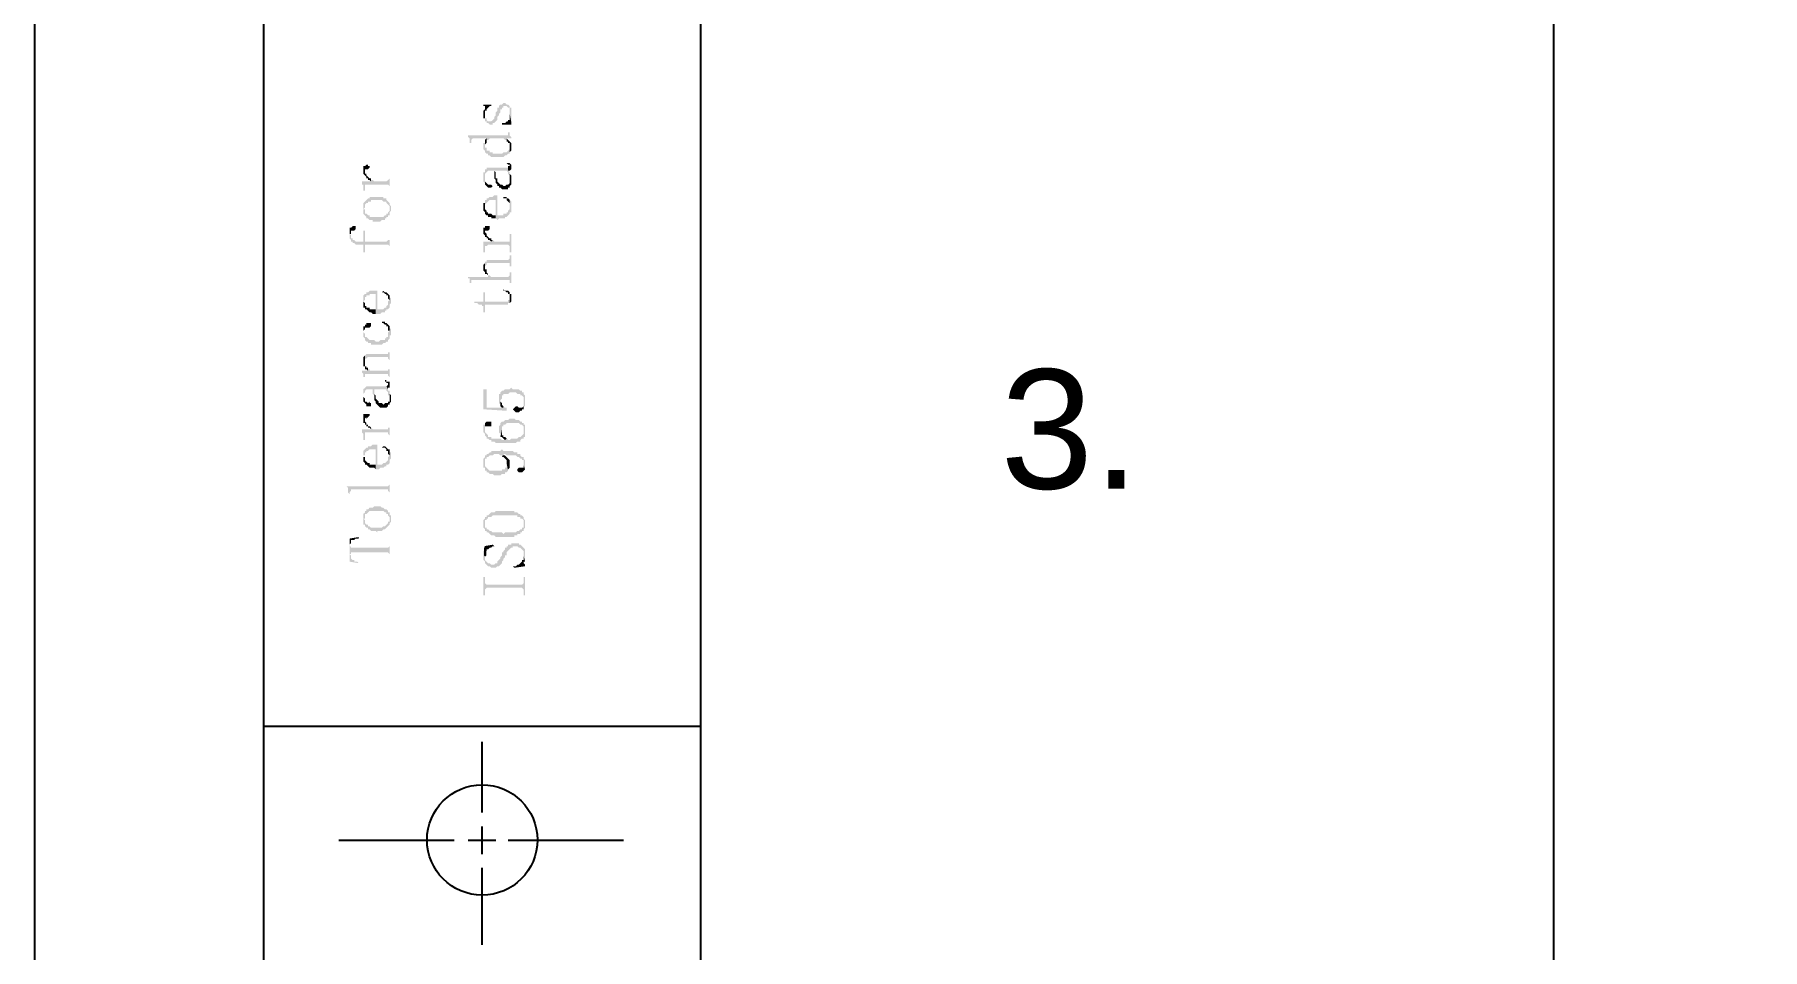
# Model space of a CAD drawing. Header units: inches. Extents: x 3613 to 8393, y -2205 to -794.
# Drawn here: x 7005.6 to 7056.3, y -1432.1 to -1405.3 of the extents above; entities that cross this region are included whole.
import ezdxf

# ---------------------------------------------------------------- set-up
doc = ezdxf.new("R2010")
doc.units = ezdxf.units.IN
doc.header["$MEASUREMENT"] = 0
doc.styles.get("Standard").update_dxf_attribs({"font": 'arial.ttf'})

msp = doc.modelspace()

# ---------------------------------------------------------------- hatches: boundary and pattern name
at = {"transparency": 33554559}
for points in [[(7018.784, -1407.307), (7018.784, -1407.352), (7018.829, -1407.352), (7018.829, -1407.758), (7018.829, -1407.578), (7018.829, -1407.487), (7018.874, -1407.487), (7018.874, -1407.442), (7018.919, -1407.397), (7018.919, -1407.397), (7018.964, -1407.352), (7019.009, -1407.352), (7019.009, -1407.307)], [(7018.784, -1407.578), (7018.784, -1407.713), (7018.829, -1407.713), (7018.829, -1407.758), (7018.829, -1407.397), (7018.829, -1407.442), (7018.784, -1407.487)], [(7018.829, -1407.758), (7018.829, -1407.803), (7018.874, -1407.803), (7018.874, -1407.848), (7018.919, -1407.848), (7018.964, -1407.894), (7019.055, -1407.894), (7019.055, -1407.848), (7019.1, -1407.848), (7019.145, -1407.803), (7019.145, -1407.803), (7019.19, -1407.758), (7019.19, -1407.668), (7019.235, -1407.623), (7019.235, -1407.578), (7019.28, -1407.533), (7019.28, -1407.442), (7019.325, -1407.442), (7019.325, -1407.397), (7019.37, -1407.397), (7019.37, -1407.352), (7019.461, -1407.352), (7019.506, -1407.397), (7019.551, -1407.397), (7019.551, -1407.442), (7019.551, -1407.578), (7019.596, -1407.803), (7019.596, -1407.758), (7019.596, -1407.668), (7019.596, -1407.487), (7019.596, -1407.397), (7019.551, -1407.397), (7019.551, -1407.352), (7019.551, -1407.352), (7019.506, -1407.307), (7019.461, -1407.307), (7019.416, -1407.262), (7019.37, -1407.262), (7019.325, -1407.307), (7019.28, -1407.307), (7019.235, -1407.352), (7019.235, -1407.397), (7019.19, -1407.397), (7019.19, -1407.487), (7019.145, -1407.533), (7019.145, -1407.623), (7019.1, -1407.668), (7019.1, -1407.713), (7019.055, -1407.758), (7019.055, -1407.758), (7019.009, -1407.803), (7018.919, -1407.803), (7018.874, -1407.758), (7018.874, -1407.713), (7018.829, -1407.713), (7018.829, -1407.578)], [(7019.325, -1407.848), (7019.325, -1407.894), (7019.596, -1407.894), (7019.596, -1407.848), (7019.596, -1407.803), (7019.596, -1407.803), (7019.551, -1407.578), (7019.551, -1407.668), (7019.551, -1407.758), (7019.506, -1407.758), (7019.506, -1407.803), (7019.461, -1407.803), (7019.416, -1407.848), (7019.37, -1407.848)], [(7018.332, -1408.209), (7018.332, -1408.255), (7018.378, -1408.3), (7018.378, -1408.435), (7018.423, -1408.435), (7018.423, -1408.345), (7018.423, -1408.345), (7018.468, -1408.3), (7018.874, -1408.3), (7018.874, -1408.345), (7018.919, -1408.345), (7018.964, -1408.3), (7019.37, -1408.3), (7019.416, -1408.345), (7019.461, -1408.345), (7019.461, -1408.3), (7019.596, -1408.3), (7019.596, -1408.255), (7019.551, -1408.209), (7019.551, -1408.119), (7019.506, -1408.119), (7019.506, -1408.164), (7019.506, -1408.209), (7019.461, -1408.209)], [(7018.784, -1408.525), (7018.784, -1408.616), (7018.829, -1408.661), (7018.829, -1408.706), (7018.874, -1408.751), (7018.919, -1408.751), (7018.919, -1408.796), (7018.964, -1408.796), (7019.009, -1408.841), (7019.37, -1408.841), (7019.416, -1408.796), (7019.461, -1408.796), (7019.506, -1408.751), (7019.551, -1408.751), (7019.551, -1408.525), (7019.551, -1408.616), (7019.506, -1408.661), (7019.506, -1408.661), (7019.461, -1408.706), (7019.37, -1408.706), (7019.325, -1408.751), (7019.055, -1408.751), (7019.055, -1408.706), (7018.964, -1408.706), (7018.964, -1408.661), (7018.874, -1408.661), (7018.874, -1408.571), (7018.829, -1408.571), (7018.829, -1408.39), (7018.829, -1408.435), (7018.784, -1408.435), (7018.784, -1408.48)], [(7018.829, -1408.39), (7018.829, -1408.525), (7018.829, -1408.48), (7018.874, -1408.435), (7018.874, -1408.39), (7018.874, -1408.3), (7018.874, -1408.3), (7018.829, -1408.345)], [(7019.461, -1408.345), (7019.461, -1408.39), (7019.506, -1408.39), (7019.506, -1408.435), (7019.551, -1408.435), (7019.551, -1408.706), (7019.596, -1408.661), (7019.596, -1408.525), (7019.596, -1408.48), (7019.596, -1408.435), (7019.551, -1408.39), (7019.551, -1408.39), (7019.506, -1408.345), (7019.506, -1408.345), (7019.461, -1408.3)], [(7015.263, -1409.248), (7015.263, -1409.338), (7015.263, -1409.338), (7015.309, -1409.383), (7015.309, -1409.248), (7015.309, -1409.202), (7015.399, -1409.202), (7015.444, -1409.157), (7015.444, -1409.112), (7015.399, -1409.112), (7015.399, -1409.067), (7015.354, -1409.067), (7015.309, -1409.112), (7015.263, -1409.112), (7015.263, -1409.202)], [(7018.784, -1409.428), (7018.784, -1409.473), (7018.784, -1409.563), (7018.829, -1409.609), (7018.829, -1409.654), (7018.829, -1409.428), (7018.829, -1409.338), (7018.874, -1409.293), (7018.874, -1409.293), (7018.919, -1409.248), (7019.1, -1409.248), (7019.1, -1409.473), (7019.1, -1409.248), (7019.461, -1409.248), (7019.506, -1409.293), (7019.506, -1409.338), (7019.506, -1409.338), (7019.551, -1409.383), (7019.551, -1409.428), (7019.551, -1409.518), (7019.551, -1409.338), (7019.551, -1409.293), (7019.506, -1409.248), (7019.506, -1409.157), (7018.874, -1409.157), (7018.874, -1409.202), (7018.829, -1409.202), (7018.829, -1409.293), (7018.784, -1409.293), (7018.784, -1409.383)], [(7019.416, -1409.022), (7019.461, -1409.022), (7019.506, -1409.067), (7019.551, -1409.067), (7019.551, -1409.248), (7019.596, -1409.202), (7019.596, -1409.112), (7019.596, -1409.067), (7019.551, -1409.022), (7019.461, -1409.022)], [(7019.506, -1409.157), (7019.506, -1409.248), (7019.551, -1409.248), (7019.551, -1409.112), (7019.506, -1409.112)], [(7015.218, -1409.563), (7015.218, -1409.654), (7015.263, -1409.654), (7015.263, -1409.744), (7015.263, -1409.834), (7015.309, -1409.834), (7015.309, -1409.699), (7015.309, -1409.654), (7015.986, -1409.654), (7016.031, -1409.699), (7016.031, -1409.834), (7016.031, -1409.338), (7016.031, -1409.473), (7016.031, -1409.473), (7015.986, -1409.518), (7015.986, -1409.518), (7015.94, -1409.563), (7015.579, -1409.563), (7015.534, -1409.518), (7015.489, -1409.518), (7015.489, -1409.563)], [(7015.309, -1409.383), (7015.309, -1409.383), (7015.354, -1409.428), (7015.354, -1409.473), (7015.399, -1409.473), (7015.399, -1409.518), (7015.444, -1409.518), (7015.489, -1409.563), (7015.489, -1409.473), (7015.444, -1409.473), (7015.399, -1409.428), (7015.399, -1409.428), (7015.354, -1409.383), (7015.354, -1409.338), (7015.309, -1409.338), (7015.309, -1409.248)], [(7018.829, -1409.654), (7018.829, -1409.654), (7018.874, -1409.699), (7018.874, -1409.699), (7018.919, -1409.744), (7019.009, -1409.744), (7019.055, -1409.699), (7019.009, -1409.654), (7018.919, -1409.654), (7018.874, -1409.609), (7018.874, -1409.609), (7018.829, -1409.563), (7018.829, -1409.428)], [(7019.1, -1409.473), (7019.145, -1409.518), (7019.145, -1409.609), (7019.145, -1409.609), (7019.19, -1409.654), (7019.19, -1409.699), (7019.235, -1409.699), (7019.235, -1409.744), (7019.28, -1409.744), (7019.325, -1409.789), (7019.506, -1409.789), (7019.506, -1409.744), (7019.551, -1409.744), (7019.551, -1409.699), (7019.596, -1409.654), (7019.596, -1409.518), (7019.596, -1409.428), (7019.596, -1409.383), (7019.596, -1409.383), (7019.551, -1409.338), (7019.551, -1409.609), (7019.551, -1409.609), (7019.506, -1409.654), (7019.461, -1409.654), (7019.416, -1409.699), (7019.37, -1409.699), (7019.325, -1409.654), (7019.28, -1409.654), (7019.235, -1409.609), (7019.235, -1409.609), (7019.19, -1409.563), (7019.19, -1409.473), (7019.145, -1409.473), (7019.145, -1409.293), (7019.1, -1409.248)], [(7015.263, -1410.195), (7015.263, -1410.376), (7015.263, -1410.376), (7015.309, -1410.331), (7015.309, -1410.286), (7015.309, -1410.24), (7015.354, -1410.195), (7015.399, -1410.195), (7015.399, -1410.15), (7015.489, -1410.15), (7015.489, -1410.105), (7015.805, -1410.105), (7015.85, -1410.15), (7015.94, -1410.15), (7015.94, -1410.195), (7015.94, -1410.195), (7015.986, -1410.24), (7015.986, -1410.24), (7016.031, -1410.286), (7016.031, -1410.556), (7016.031, -1410.466), (7016.076, -1410.421), (7016.076, -1410.331), (7016.076, -1410.286), (7016.031, -1410.24), (7016.031, -1410.195), (7016.031, -1410.195), (7015.986, -1410.15), (7015.986, -1410.15), (7015.94, -1410.105), (7015.94, -1410.06), (7015.85, -1410.06), (7015.85, -1410.015), (7015.444, -1410.015), (7015.444, -1410.06), (7015.399, -1410.06), (7015.354, -1410.105), (7015.354, -1410.105), (7015.309, -1410.15), (7015.309, -1410.15)], [(7018.829, -1410.195), (7018.829, -1410.286), (7018.829, -1410.24), (7018.829, -1410.24), (7018.874, -1410.195), (7018.874, -1410.195), (7018.919, -1410.15), (7018.919, -1410.15), (7018.964, -1410.105), (7019.145, -1410.105), (7019.145, -1410.647), (7019.19, -1410.692), (7019.19, -1410.692), (7019.235, -1410.647), (7019.416, -1410.647), (7019.416, -1410.602), (7019.461, -1410.602), (7019.506, -1410.556), (7019.506, -1410.556), (7019.551, -1410.511), (7019.551, -1410.466), (7019.596, -1410.466), (7019.596, -1410.286), (7019.596, -1410.195), (7019.596, -1410.15), (7019.551, -1410.105), (7019.551, -1410.286), (7019.551, -1410.376), (7019.551, -1410.376), (7019.506, -1410.421), (7019.506, -1410.466), (7019.461, -1410.466), (7019.461, -1410.511), (7019.37, -1410.511), (7019.37, -1410.556), (7019.19, -1410.556), (7019.19, -1409.97), (7019.1, -1409.97), (7019.055, -1410.015), (7018.964, -1410.015), (7018.919, -1410.06), (7018.874, -1410.06), (7018.874, -1410.105), (7018.829, -1410.105), (7018.829, -1410.15)], [(7019.37, -1410.015), (7019.37, -1410.06), (7019.461, -1410.06), (7019.461, -1410.105), (7019.506, -1410.15), (7019.506, -1410.15), (7019.551, -1410.195), (7019.551, -1410.286), (7019.551, -1410.105), (7019.551, -1410.105), (7019.506, -1410.06), (7019.461, -1410.06), (7019.461, -1410.015)], [(7015.263, -1410.376), (7015.263, -1410.511), (7015.263, -1410.511), (7015.309, -1410.556), (7015.309, -1410.556), (7015.354, -1410.602), (7015.354, -1410.647), (7015.399, -1410.647), (7015.444, -1410.692), (7015.534, -1410.692), (7015.534, -1410.737), (7015.76, -1410.737), (7015.805, -1410.692), (7015.895, -1410.692), (7015.895, -1410.647), (7015.94, -1410.647), (7015.94, -1410.602), (7015.986, -1410.602), (7015.986, -1410.556), (7016.031, -1410.556), (7016.031, -1410.376), (7016.031, -1410.421), (7015.986, -1410.466), (7015.986, -1410.511), (7015.94, -1410.511), (7015.94, -1410.556), (7015.895, -1410.556), (7015.85, -1410.602), (7015.444, -1410.602), (7015.444, -1410.556), (7015.399, -1410.556), (7015.354, -1410.511), (7015.309, -1410.511), (7015.309, -1410.376), (7015.263, -1410.376), (7015.263, -1410.195), (7015.263, -1410.24), (7015.263, -1410.331)], [(7018.784, -1410.331), (7018.784, -1410.421), (7018.829, -1410.466), (7018.829, -1410.511), (7018.874, -1410.556), (7018.919, -1410.556), (7018.919, -1410.602), (7019.009, -1410.602), (7019.009, -1410.647), (7019.145, -1410.647), (7019.145, -1410.556), (7019.055, -1410.556), (7019.009, -1410.511), (7018.919, -1410.511), (7018.919, -1410.466), (7018.874, -1410.466), (7018.874, -1410.421), (7018.874, -1410.421), (7018.829, -1410.376), (7018.829, -1410.195), (7018.784, -1410.195), (7018.784, -1410.286)], [(7014.857, -1410.917), (7014.857, -1411.098), (7014.902, -1411.098), (7014.902, -1411.008), (7014.993, -1411.008), (7015.038, -1410.963), (7015.038, -1410.872), (7014.948, -1410.872), (7014.902, -1410.917)], [(7014.857, -1411.098), (7014.857, -1411.233), (7014.857, -1411.233), (7014.902, -1411.278), (7014.902, -1411.324), (7014.948, -1411.324), (7014.948, -1411.369), (7014.993, -1411.369), (7015.038, -1411.414), (7015.263, -1411.414), (7015.263, -1411.64), (7015.309, -1411.64), (7015.309, -1411.414), (7015.986, -1411.414), (7016.031, -1411.459), (7016.031, -1411.594), (7016.031, -1411.053), (7016.031, -1411.278), (7015.986, -1411.278), (7015.94, -1411.324), (7015.309, -1411.324), (7015.309, -1411.008), (7015.263, -1411.008), (7015.263, -1411.324), (7015.038, -1411.324), (7014.993, -1411.278), (7014.948, -1411.278), (7014.948, -1411.233), (7014.902, -1411.233), (7014.902, -1411.143), (7014.857, -1411.098), (7014.857, -1410.917), (7014.857, -1411.008), (7014.857, -1411.053)], [(7018.784, -1411.008), (7018.784, -1411.098), (7018.784, -1411.098), (7018.829, -1411.143), (7018.829, -1411.188), (7018.829, -1411.008), (7018.919, -1411.008), (7018.964, -1410.963), (7018.964, -1410.917), (7018.964, -1410.872), (7018.829, -1410.872), (7018.829, -1410.917), (7018.784, -1410.917), (7018.784, -1410.963)], [(7018.784, -1411.324), (7018.784, -1411.369), (7018.784, -1411.459), (7018.784, -1411.64), (7018.829, -1411.64), (7018.829, -1411.459), (7018.874, -1411.459), (7018.919, -1411.414), (7019.506, -1411.414), (7019.551, -1411.459), (7019.551, -1411.64), (7019.596, -1411.64), (7019.596, -1411.098), (7019.551, -1411.098), (7019.551, -1411.278), (7019.551, -1411.324), (7019.1, -1411.324), (7019.055, -1411.278), (7019.009, -1411.324)], [(7018.829, -1411.188), (7018.874, -1411.188), (7018.874, -1411.233), (7018.919, -1411.233), (7018.919, -1411.278), (7018.964, -1411.278), (7019.009, -1411.324), (7019.009, -1411.324), (7019.055, -1411.278), (7019.009, -1411.278), (7019.009, -1411.233), (7018.964, -1411.233), (7018.919, -1411.188), (7018.919, -1411.188), (7018.874, -1411.143), (7018.874, -1411.098), (7018.829, -1411.053), (7018.829, -1411.053)], [(7018.784, -1412.091), (7018.784, -1412.181), (7018.829, -1412.226), (7018.829, -1412.271), (7018.874, -1412.271), (7018.919, -1412.317), (7018.919, -1412.362), (7018.919, -1412.271), (7018.874, -1412.226), (7018.874, -1412.136), (7018.829, -1412.136), (7018.829, -1411.91), (7018.829, -1411.955), (7018.784, -1412.001), (7018.784, -1412.046)], [(7018.829, -1411.91), (7018.829, -1412.091), (7018.829, -1412.046), (7018.874, -1412.001), (7018.874, -1411.955), (7019.551, -1411.955), (7019.551, -1412.046), (7019.596, -1412.046), (7019.596, -1411.73), (7019.551, -1411.73), (7019.551, -1411.82), (7019.551, -1411.82), (7019.506, -1411.865), (7018.874, -1411.865), (7018.874, -1411.91)], [(7018.332, -1412.362), (7018.332, -1412.407), (7018.378, -1412.407), (7018.378, -1412.452), (7018.378, -1412.542), (7018.423, -1412.542), (7018.423, -1412.497), (7018.423, -1412.452), (7019.551, -1412.452), (7019.551, -1412.542), (7019.596, -1412.542), (7019.596, -1412.226), (7019.551, -1412.226), (7019.551, -1412.317), (7019.551, -1412.317), (7019.506, -1412.362), (7019.009, -1412.362), (7018.964, -1412.317), (7018.919, -1412.317), (7018.919, -1412.362)], [(7015.263, -1412.948), (7015.263, -1413.084), (7015.263, -1413.084), (7015.309, -1413.039), (7015.309, -1412.948), (7015.354, -1412.948), (7015.354, -1412.903), (7015.444, -1412.903), (7015.444, -1412.858), (7015.625, -1412.858), (7015.625, -1413.445), (7015.76, -1413.445), (7015.805, -1413.4), (7015.895, -1413.4), (7015.895, -1413.355), (7015.94, -1413.355), (7015.94, -1413.309), (7015.986, -1413.309), (7016.031, -1413.264), (7016.031, -1413.219), (7016.031, -1413.174), (7016.076, -1413.129), (7016.076, -1413.084), (7016.076, -1412.994), (7016.076, -1412.994), (7016.031, -1412.948), (7016.031, -1412.903), (7016.031, -1413.039), (7016.031, -1413.039), (7015.986, -1413.084), (7015.986, -1413.174), (7015.986, -1413.174), (7015.94, -1413.219), (7015.94, -1413.264), (7015.895, -1413.264), (7015.85, -1413.309), (7015.67, -1413.309), (7015.67, -1412.768), (7015.444, -1412.768), (7015.399, -1412.813), (7015.354, -1412.813), (7015.354, -1412.858), (7015.309, -1412.858), (7015.263, -1412.903)], [(7015.263, -1413.084), (7015.263, -1413.129), (7015.263, -1413.264), (7015.309, -1413.264), (7015.309, -1413.309), (7015.354, -1413.309), (7015.399, -1413.355), (7015.399, -1413.355), (7015.444, -1413.4), (7015.489, -1413.4), (7015.534, -1413.445), (7015.625, -1413.445), (7015.625, -1413.309), (7015.444, -1413.309), (7015.444, -1413.264), (7015.354, -1413.264), (7015.354, -1413.219), (7015.309, -1413.219), (7015.309, -1413.129), (7015.309, -1413.129), (7015.263, -1413.084), (7015.263, -1412.948), (7015.263, -1412.994), (7015.263, -1413.039)], [(7015.805, -1412.813), (7015.85, -1412.813), (7015.895, -1412.858), (7015.94, -1412.858), (7015.94, -1412.903), (7015.986, -1412.903), (7015.986, -1412.994), (7015.986, -1412.994), (7016.031, -1413.039), (7016.031, -1412.903), (7015.986, -1412.858), (7015.94, -1412.813), (7015.895, -1412.813), (7015.85, -1412.768), (7015.85, -1412.768)], [(7018.513, -1413.084), (7018.513, -1413.129), (7018.603, -1413.129), (7018.648, -1413.174), (7018.739, -1413.174), (7018.739, -1413.219), (7018.784, -1413.219), (7018.784, -1413.4), (7018.829, -1413.4), (7018.829, -1413.174), (7019.506, -1413.174), (7019.506, -1413.129), (7019.551, -1413.129), (7019.551, -1412.948), (7019.551, -1413.039), (7019.506, -1413.039), (7019.506, -1413.084), (7018.829, -1413.084), (7018.829, -1412.813), (7018.784, -1412.813), (7018.784, -1413.084)], [(7019.37, -1412.768), (7019.416, -1412.768), (7019.461, -1412.813), (7019.506, -1412.813), (7019.506, -1412.858), (7019.551, -1412.858), (7019.551, -1413.129), (7019.596, -1413.084), (7019.596, -1412.994), (7019.596, -1412.948), (7019.596, -1412.858), (7019.551, -1412.858), (7019.551, -1412.813), (7019.551, -1412.813), (7019.506, -1412.768), (7019.416, -1412.768), (7019.37, -1412.723)], [(7015.263, -1413.986), (7015.263, -1414.122), (7015.263, -1413.941), (7015.309, -1413.896), (7015.309, -1413.851), (7015.444, -1413.851), (7015.489, -1413.806), (7015.489, -1413.761), (7015.489, -1413.716), (7015.354, -1413.716), (7015.354, -1413.761), (7015.309, -1413.761), (7015.309, -1413.806), (7015.263, -1413.806), (7015.263, -1413.941)], [(7015.805, -1413.716), (7015.85, -1413.716), (7015.895, -1413.761), (7015.94, -1413.761), (7015.94, -1413.806), (7015.986, -1413.806), (7015.986, -1413.941), (7016.031, -1413.941), (7016.031, -1413.806), (7015.986, -1413.761), (7015.986, -1413.761), (7015.94, -1413.716), (7015.895, -1413.716), (7015.895, -1413.67), (7015.805, -1413.67)], [(7015.263, -1414.122), (7015.309, -1414.167), (7015.309, -1414.212), (7015.309, -1414.212), (7015.354, -1414.257), (7015.399, -1414.257), (7015.399, -1414.302), (7015.489, -1414.302), (7015.489, -1414.347), (7015.805, -1414.347), (7015.85, -1414.302), (7015.895, -1414.302), (7015.94, -1414.257), (7015.986, -1414.257), (7015.986, -1414.212), (7016.031, -1414.167), (7016.031, -1414.077), (7016.076, -1414.077), (7016.076, -1413.941), (7016.076, -1413.896), (7016.031, -1413.851), (7016.031, -1413.806), (7016.031, -1413.941), (7016.031, -1413.941), (7015.986, -1413.986), (7015.986, -1414.122), (7015.94, -1414.122), (7015.94, -1414.167), (7015.895, -1414.167), (7015.895, -1414.212), (7015.76, -1414.212), (7015.715, -1414.257), (7015.625, -1414.257), (7015.579, -1414.212), (7015.444, -1414.212), (7015.399, -1414.167), (7015.399, -1414.167), (7015.354, -1414.122), (7015.309, -1414.122), (7015.309, -1414.032), (7015.309, -1414.032), (7015.263, -1413.986)], [(7015.263, -1414.844), (7015.263, -1414.934), (7015.263, -1414.979), (7015.309, -1414.979), (7015.309, -1415.07), (7015.354, -1415.07), (7015.399, -1415.115), (7015.399, -1415.024), (7015.354, -1415.024), (7015.354, -1414.979), (7015.309, -1414.979), (7015.309, -1414.663), (7015.263, -1414.709), (7015.263, -1414.754), (7015.263, -1414.799)], [(7015.309, -1414.663), (7015.309, -1414.844), (7015.309, -1414.754), (7015.354, -1414.754), (7015.399, -1414.709), (7015.986, -1414.709), (7015.986, -1414.754), (7016.031, -1414.799), (7016.031, -1414.528), (7016.031, -1414.573), (7015.986, -1414.573), (7015.986, -1414.618), (7015.354, -1414.618), (7015.309, -1414.663)], [(7015.218, -1415.115), (7015.218, -1415.16), (7015.263, -1415.205), (7015.263, -1415.295), (7015.309, -1415.295), (7015.309, -1415.205), (7015.986, -1415.205), (7015.986, -1415.25), (7016.031, -1415.295), (7016.031, -1415.024), (7016.031, -1415.07), (7015.986, -1415.07), (7015.986, -1415.115), (7015.444, -1415.115), (7015.444, -1415.07), (7015.399, -1415.07), (7015.399, -1415.115)], [(7015.263, -1415.837), (7015.263, -1415.882), (7015.263, -1416.017), (7015.263, -1415.792), (7015.309, -1415.747), (7015.309, -1415.701), (7015.309, -1415.701), (7015.354, -1415.656), (7015.534, -1415.656), (7015.534, -1415.792), (7015.579, -1415.837), (7015.579, -1415.882), (7015.579, -1415.656), (7015.94, -1415.656), (7015.94, -1415.701), (7015.986, -1415.747), (7015.986, -1415.837), (7016.031, -1415.837), (7016.031, -1415.927), (7016.031, -1415.701), (7015.986, -1415.701), (7015.986, -1415.656), (7015.94, -1415.566), (7015.354, -1415.566), (7015.309, -1415.611), (7015.309, -1415.611), (7015.263, -1415.656), (7015.263, -1415.701), (7015.263, -1415.792)], [(7015.579, -1415.882), (7015.579, -1415.972), (7015.625, -1416.017), (7015.625, -1416.062), (7015.625, -1416.062), (7015.67, -1416.108), (7015.67, -1416.108), (7015.715, -1416.153), (7015.715, -1416.153), (7015.76, -1416.198), (7015.94, -1416.198), (7015.986, -1416.153), (7015.986, -1416.108), (7016.031, -1416.108), (7016.031, -1416.062), (7016.031, -1416.062), (7016.076, -1416.017), (7016.076, -1415.927), (7016.076, -1415.837), (7016.031, -1415.792), (7016.031, -1415.747), (7016.031, -1416.017), (7015.986, -1416.017), (7015.986, -1416.062), (7015.895, -1416.062), (7015.85, -1416.108), (7015.805, -1416.062), (7015.715, -1416.062), (7015.715, -1416.017), (7015.67, -1415.972), (7015.67, -1415.972), (7015.625, -1415.927), (7015.625, -1415.882), (7015.625, -1415.837), (7015.579, -1415.792), (7015.579, -1415.656)], [(7015.895, -1415.386), (7015.895, -1415.431), (7015.94, -1415.431), (7015.94, -1415.476), (7015.986, -1415.476), (7015.986, -1415.611), (7016.031, -1415.611), (7016.031, -1415.476), (7016.031, -1415.431), (7015.94, -1415.431), (7015.94, -1415.386)], [(7015.94, -1415.566), (7015.986, -1415.656), (7015.986, -1415.521), (7015.986, -1415.521)], [(7018.784, -1415.656), (7018.784, -1416.243), (7019.461, -1416.288), (7019.461, -1416.198), (7019.416, -1416.198), (7019.37, -1416.153), (7019.37, -1416.198), (7018.874, -1416.198), (7018.874, -1415.656)], [(7019.235, -1415.927), (7019.235, -1416.062), (7019.235, -1416.062), (7019.28, -1416.108), (7019.28, -1416.153), (7019.28, -1415.972), (7019.28, -1415.972), (7019.325, -1415.927), (7019.325, -1415.837), (7019.37, -1415.837), (7019.37, -1415.792), (7019.506, -1415.792), (7019.551, -1415.747), (7019.732, -1415.747), (7019.777, -1415.792), (7019.867, -1415.792), (7019.867, -1415.837), (7019.912, -1415.837), (7019.957, -1415.882), (7019.957, -1416.153), (7020.002, -1416.153), (7020.002, -1416.017), (7020.002, -1415.837), (7020.002, -1415.837), (7019.957, -1415.792), (7019.957, -1415.747), (7019.912, -1415.747), (7019.912, -1415.701), (7019.867, -1415.701), (7019.822, -1415.656), (7019.641, -1415.656), (7019.596, -1415.611), (7019.596, -1415.611), (7019.551, -1415.656), (7019.416, -1415.656), (7019.37, -1415.701), (7019.325, -1415.701), (7019.28, -1415.747), (7019.28, -1415.792), (7019.235, -1415.792), (7019.235, -1415.882), (7019.235, -1415.882)], [(7015.263, -1416.017), (7015.309, -1416.062), (7015.309, -1416.062), (7015.354, -1416.108), (7015.354, -1416.153), (7015.489, -1416.153), (7015.489, -1416.062), (7015.444, -1416.062), (7015.444, -1416.017), (7015.399, -1416.062), (7015.399, -1416.062), (7015.354, -1416.017), (7015.309, -1416.017), (7015.309, -1415.972), (7015.309, -1415.927), (7015.263, -1415.882), (7015.263, -1415.837)], [(7019.28, -1416.153), (7019.28, -1416.153), (7019.325, -1416.198), (7019.37, -1416.198), (7019.37, -1416.153), (7019.37, -1416.153), (7019.325, -1416.108), (7019.325, -1416.062), (7019.325, -1416.062), (7019.28, -1416.017), (7019.28, -1415.972)], [(7019.641, -1416.243), (7019.641, -1416.243), (7019.686, -1416.288), (7019.686, -1416.288), (7019.732, -1416.333), (7019.822, -1416.333), (7019.867, -1416.288), (7019.912, -1416.288), (7019.912, -1416.243), (7019.957, -1416.243), (7019.957, -1416.017), (7019.957, -1416.153), (7019.957, -1416.153), (7019.912, -1416.198), (7019.822, -1416.198), (7019.777, -1416.153), (7019.732, -1416.153), (7019.686, -1416.198), (7019.686, -1416.198)], [(7015.218, -1416.83), (7015.218, -1416.92), (7015.263, -1416.965), (7015.263, -1417.055), (7015.263, -1417.146), (7015.309, -1417.146), (7015.309, -1416.92), (7015.986, -1416.92), (7015.986, -1416.965), (7016.031, -1417.01), (7016.031, -1417.146), (7016.031, -1416.604), (7016.031, -1416.785), (7015.986, -1416.785), (7015.986, -1416.83), (7015.534, -1416.83), (7015.489, -1416.785), (7015.489, -1416.83)], [(7015.263, -1416.514), (7015.263, -1416.649), (7015.309, -1416.649), (7015.309, -1416.514), (7015.309, -1416.514), (7015.354, -1416.469), (7015.354, -1416.514), (7015.399, -1416.469), (7015.399, -1416.469), (7015.444, -1416.424), (7015.444, -1416.378), (7015.263, -1416.378), (7015.263, -1416.469)], [(7015.309, -1416.649), (7015.309, -1416.694), (7015.354, -1416.694), (7015.354, -1416.739), (7015.399, -1416.739), (7015.399, -1416.785), (7015.444, -1416.785), (7015.489, -1416.83), (7015.489, -1416.785), (7015.489, -1416.785), (7015.444, -1416.739), (7015.399, -1416.739), (7015.399, -1416.694), (7015.354, -1416.694), (7015.354, -1416.649), (7015.354, -1416.649), (7015.309, -1416.604), (7015.309, -1416.559), (7015.309, -1416.559)], [(7018.784, -1416.83), (7018.784, -1416.92), (7018.784, -1416.92), (7018.829, -1416.965), (7018.829, -1417.01), (7018.829, -1417.01), (7018.874, -1417.055), (7018.874, -1417.101), (7018.919, -1417.101), (7018.964, -1417.146), (7019.009, -1417.146), (7019.009, -1417.191), (7019.1, -1417.191), (7019.145, -1417.236), (7019.732, -1417.236), (7019.777, -1417.191), (7019.867, -1417.191), (7019.867, -1417.146), (7019.867, -1417.146), (7019.912, -1417.101), (7019.957, -1417.101), (7019.957, -1417.055), (7020.002, -1417.055), (7019.957, -1416.875), (7019.957, -1416.965), (7019.957, -1416.965), (7019.912, -1417.01), (7019.912, -1417.01), (7019.867, -1417.055), (7019.822, -1417.055), (7019.777, -1417.101), (7019.596, -1417.101), (7019.551, -1417.146), (7019.506, -1417.146), (7019.461, -1417.101), (7019.461, -1417.101), (7019.416, -1417.146), (7019.325, -1417.146), (7019.28, -1417.101), (7019.009, -1417.101), (7019.009, -1417.055), (7018.919, -1417.055), (7018.919, -1417.01), (7018.874, -1416.965), (7018.874, -1416.965), (7018.829, -1416.92), (7018.829, -1416.875), (7018.829, -1416.694), (7018.784, -1416.694), (7018.784, -1416.785)], [(7018.829, -1416.694), (7018.829, -1416.83), (7018.829, -1416.739), (7019.009, -1416.739), (7019.009, -1416.649), (7019.009, -1416.604), (7018.874, -1416.604), (7018.829, -1416.649)], [(7019.235, -1416.83), (7019.235, -1416.92), (7019.235, -1416.92), (7019.28, -1416.965), (7019.28, -1417.01), (7019.28, -1417.055), (7019.325, -1416.83), (7019.325, -1416.739), (7019.37, -1416.739), (7019.37, -1416.694), (7019.416, -1416.694), (7019.461, -1416.649), (7019.822, -1416.649), (7019.867, -1416.694), (7019.912, -1416.694), (7019.957, -1416.739), (7019.957, -1416.875), (7020.002, -1417.055), (7020.002, -1416.965), (7020.002, -1416.83), (7020.002, -1416.694), (7019.957, -1416.694), (7019.957, -1416.649), (7019.912, -1416.649), (7019.912, -1416.604), (7019.867, -1416.604), (7019.822, -1416.559), (7019.732, -1416.559), (7019.686, -1416.514), (7019.551, -1416.514), (7019.506, -1416.559), (7019.416, -1416.559), (7019.37, -1416.604), (7019.325, -1416.604), (7019.28, -1416.649), (7019.28, -1416.694), (7019.28, -1416.694), (7019.235, -1416.739)], [(7019.28, -1417.055), (7019.325, -1417.055), (7019.37, -1417.101), (7019.37, -1417.101), (7019.416, -1417.146), (7019.461, -1417.101), (7019.416, -1417.055), (7019.37, -1417.055), (7019.37, -1417.01), (7019.325, -1417.01), (7019.325, -1416.965), (7019.325, -1416.83)], [(7015.263, -1417.507), (7015.263, -1417.642), (7015.263, -1417.597), (7015.309, -1417.597), (7015.309, -1417.507), (7015.354, -1417.507), (7015.354, -1417.462), (7015.399, -1417.462), (7015.444, -1417.416), (7015.625, -1417.416), (7015.625, -1418.003), (7015.715, -1418.003), (7015.76, -1417.958), (7015.85, -1417.958), (7015.895, -1417.913), (7015.94, -1417.913), (7015.94, -1417.868), (7015.986, -1417.868), (7016.031, -1417.823), (7016.031, -1417.778), (7016.031, -1417.732), (7016.076, -1417.687), (7016.076, -1417.597), (7016.076, -1417.507), (7016.031, -1417.507), (7016.031, -1417.416), (7016.031, -1417.597), (7016.031, -1417.597), (7015.986, -1417.642), (7015.986, -1417.732), (7015.986, -1417.732), (7015.94, -1417.778), (7015.94, -1417.778), (7015.895, -1417.823), (7015.85, -1417.823), (7015.805, -1417.868), (7015.67, -1417.868), (7015.67, -1417.281), (7015.534, -1417.281), (7015.489, -1417.326), (7015.399, -1417.326), (7015.399, -1417.371), (7015.354, -1417.371), (7015.309, -1417.416), (7015.309, -1417.416), (7015.263, -1417.462)], [(7015.263, -1417.642), (7015.263, -1417.778), (7015.263, -1417.778), (7015.309, -1417.823), (7015.309, -1417.868), (7015.354, -1417.868), (7015.399, -1417.913), (7015.399, -1417.913), (7015.444, -1417.958), (7015.579, -1417.958), (7015.625, -1418.003), (7015.625, -1417.868), (7015.444, -1417.868), (7015.444, -1417.823), (7015.399, -1417.823), (7015.354, -1417.778), (7015.354, -1417.778), (7015.309, -1417.732), (7015.309, -1417.642), (7015.263, -1417.642), (7015.263, -1417.507), (7015.263, -1417.597)], [(7015.805, -1417.371), (7015.895, -1417.371), (7015.94, -1417.416), (7015.94, -1417.462), (7015.986, -1417.462), (7015.986, -1417.507), (7015.986, -1417.552), (7016.031, -1417.597), (7016.031, -1417.416), (7015.986, -1417.416), (7015.94, -1417.371), (7015.94, -1417.371), (7015.895, -1417.326), (7015.85, -1417.326)], [(7018.784, -1417.823), (7018.784, -1417.958), (7018.829, -1417.958), (7018.829, -1418.048), (7018.874, -1418.048), (7018.874, -1418.093), (7018.919, -1418.093), (7018.964, -1418.139), (7019.055, -1418.139), (7019.1, -1418.184), (7019.28, -1418.184), (7019.325, -1418.139), (7019.416, -1418.139), (7019.416, -1418.093), (7019.461, -1418.093), (7019.506, -1418.048), (7019.461, -1417.823), (7019.461, -1417.868), (7019.461, -1417.958), (7019.416, -1417.958), (7019.416, -1418.003), (7019.325, -1418.003), (7019.325, -1418.048), (7018.964, -1418.048), (7018.919, -1418.003), (7018.919, -1418.003), (7018.874, -1417.958), (7018.874, -1417.958), (7018.829, -1417.913), (7018.829, -1417.642), (7018.784, -1417.687), (7018.784, -1417.778)], [(7018.829, -1417.642), (7018.829, -1417.823), (7018.829, -1417.778), (7018.829, -1417.687), (7018.874, -1417.687), (7018.874, -1417.642), (7018.919, -1417.642), (7018.964, -1417.597), (7019.055, -1417.597), (7019.1, -1417.552), (7019.235, -1417.552), (7019.28, -1417.597), (7019.325, -1417.597), (7019.325, -1417.642), (7019.37, -1417.552), (7019.416, -1417.552), (7019.461, -1417.597), (7019.732, -1417.597), (7019.777, -1417.642), (7019.822, -1417.642), (7019.867, -1417.687), (7019.912, -1417.687), (7019.912, -1417.732), (7019.957, -1417.732), (7019.957, -1417.868), (7019.957, -1417.868), (7020.002, -1418.003), (7020.002, -1417.868), (7020.002, -1417.778), (7020.002, -1417.732), (7019.957, -1417.687), (7019.957, -1417.642), (7019.912, -1417.642), (7019.867, -1417.597), (7019.867, -1417.552), (7019.777, -1417.552), (7019.777, -1417.507), (7019.686, -1417.507), (7019.641, -1417.462), (7019.37, -1417.462), (7019.325, -1417.416), (7019.28, -1417.462), (7019.009, -1417.462), (7019.009, -1417.507), (7018.964, -1417.507), (7018.919, -1417.552), (7018.874, -1417.552), (7018.874, -1417.597), (7018.829, -1417.597)], [(7019.325, -1417.642), (7019.37, -1417.642), (7019.416, -1417.687), (7019.461, -1417.732), (7019.461, -1417.823), (7019.461, -1417.823), (7019.506, -1418.048), (7019.506, -1418.003), (7019.506, -1418.003), (7019.551, -1417.958), (7019.551, -1417.913), (7019.551, -1417.823), (7019.551, -1417.732), (7019.506, -1417.687), (7019.506, -1417.687), (7019.461, -1417.642), (7019.461, -1417.642), (7019.416, -1417.597), (7019.37, -1417.597), (7019.37, -1417.552)], [(7014.767, -1418.5), (7014.767, -1418.5), (7014.812, -1418.545), (7014.812, -1418.635), (7014.812, -1418.68), (7014.857, -1418.725), (7014.857, -1418.816), (7014.857, -1418.68), (7014.902, -1418.635), (7014.902, -1418.59), (7015.986, -1418.59), (7015.986, -1418.635), (7015.986, -1418.635), (7016.031, -1418.68), (7016.031, -1418.816), (7016.031, -1418.274), (7016.031, -1418.454), (7016.031, -1418.454), (7015.986, -1418.5), (7015.94, -1418.5)], [(7019.777, -1418.048), (7019.777, -1418.048), (7019.822, -1418.093), (7019.912, -1418.093), (7019.957, -1418.048), (7019.957, -1418.048), (7020.002, -1418.003), (7019.957, -1417.868), (7019.957, -1417.958), (7019.822, -1417.958), (7019.777, -1418.003)], [(7015.263, -1419.312), (7015.263, -1419.447), (7015.309, -1419.447), (7015.309, -1419.312), (7015.354, -1419.312), (7015.399, -1419.267), (7015.399, -1419.267), (7015.444, -1419.222), (7015.85, -1419.222), (7015.895, -1419.267), (7015.94, -1419.267), (7015.94, -1419.312), (7015.986, -1419.312), (7015.986, -1419.357), (7016.031, -1419.402), (7016.031, -1419.447), (7016.031, -1419.628), (7016.031, -1419.583), (7016.031, -1419.583), (7016.076, -1419.538), (7016.076, -1419.447), (7016.076, -1419.357), (7016.031, -1419.357), (7016.031, -1419.267), (7015.986, -1419.267), (7015.986, -1419.222), (7015.94, -1419.177), (7015.895, -1419.177), (7015.85, -1419.131), (7015.805, -1419.131), (7015.76, -1419.086), (7015.579, -1419.086), (7015.534, -1419.131), (7015.444, -1419.131), (7015.399, -1419.177), (7015.354, -1419.177), (7015.354, -1419.222), (7015.309, -1419.222), (7015.309, -1419.267)], [(7018.829, -1419.447), (7018.829, -1419.628), (7018.829, -1419.583), (7018.829, -1419.493), (7018.874, -1419.493), (7018.874, -1419.447), (7018.919, -1419.447), (7018.919, -1419.402), (7019.009, -1419.402), (7019.055, -1419.357), (7019.777, -1419.357), (7019.777, -1419.402), (7019.867, -1419.402), (7019.867, -1419.447), (7019.912, -1419.447), (7019.957, -1419.493), (7019.957, -1419.628), (7019.957, -1419.402), (7019.957, -1419.402), (7019.912, -1419.357), (7019.867, -1419.357), (7019.867, -1419.312), (7019.822, -1419.312), (7019.777, -1419.267), (7019.686, -1419.267), (7019.686, -1419.222), (7019.145, -1419.222), (7019.1, -1419.267), (7019.009, -1419.267), (7018.964, -1419.312), (7018.964, -1419.312), (7018.919, -1419.357), (7018.874, -1419.357), (7018.874, -1419.402), (7018.829, -1419.402)], [(7015.263, -1419.447), (7015.263, -1419.538), (7015.263, -1419.628), (7015.309, -1419.628), (7015.309, -1419.673), (7015.354, -1419.718), (7015.399, -1419.718), (7015.399, -1419.763), (7015.444, -1419.763), (7015.489, -1419.808), (7015.625, -1419.808), (7015.67, -1419.854), (7015.67, -1419.808), (7015.805, -1419.808), (7015.85, -1419.763), (7015.895, -1419.763), (7015.94, -1419.718), (7015.94, -1419.718), (7015.986, -1419.673), (7015.986, -1419.673), (7016.031, -1419.628), (7016.031, -1419.447), (7016.031, -1419.538), (7015.986, -1419.538), (7015.986, -1419.583), (7015.94, -1419.628), (7015.94, -1419.628), (7015.895, -1419.673), (7015.85, -1419.673), (7015.805, -1419.718), (7015.489, -1419.718), (7015.444, -1419.673), (7015.399, -1419.673), (7015.399, -1419.628), (7015.354, -1419.628), (7015.309, -1419.583), (7015.309, -1419.538), (7015.309, -1419.493), (7015.263, -1419.447), (7015.263, -1419.312), (7015.263, -1419.402), (7015.263, -1419.402)], [(7018.784, -1419.628), (7018.784, -1419.718), (7018.784, -1419.718), (7018.829, -1419.763), (7018.829, -1419.808), (7018.874, -1419.808), (7018.874, -1419.854), (7018.919, -1419.854), (7018.964, -1419.899), (7018.964, -1419.899), (7019.009, -1419.944), (7019.1, -1419.944), (7019.145, -1419.989), (7019.686, -1419.989), (7019.686, -1419.944), (7019.777, -1419.944), (7019.777, -1419.899), (7019.867, -1419.899), (7019.867, -1419.854), (7019.912, -1419.854), (7019.912, -1419.808), (7019.957, -1419.808), (7019.957, -1419.763), (7020.002, -1419.718), (7020.002, -1419.628), (7020.002, -1419.493), (7020.002, -1419.493), (7019.957, -1419.447), (7019.957, -1419.628), (7019.957, -1419.718), (7019.912, -1419.718), (7019.912, -1419.763), (7019.867, -1419.763), (7019.822, -1419.808), (7019.777, -1419.808), (7019.732, -1419.854), (7019.416, -1419.854), (7019.37, -1419.899), (7019.37, -1419.899), (7019.325, -1419.854), (7019.055, -1419.854), (7019.009, -1419.808), (7018.964, -1419.808), (7018.919, -1419.763), (7018.874, -1419.763), (7018.874, -1419.718), (7018.829, -1419.718), (7018.829, -1419.628), (7018.829, -1419.447), (7018.784, -1419.493), (7018.784, -1419.583)], [(7014.857, -1420.034), (7014.857, -1420.215), (7014.857, -1420.215), (7014.902, -1420.17), (7014.902, -1420.079), (7014.993, -1420.079), (7015.038, -1420.034), (7015.128, -1420.034), (7015.128, -1419.989)], [(7014.857, -1420.034), (7014.857, -1420.711), (7015.128, -1420.756), (7015.128, -1420.756), (7015.083, -1420.711), (7014.993, -1420.711), (7014.993, -1420.666), (7014.948, -1420.666), (7014.902, -1420.621), (7014.902, -1420.531), (7014.857, -1420.485), (7014.857, -1420.215)], [(7014.857, -1420.215), (7014.857, -1420.485), (7014.902, -1420.485), (7014.902, -1420.44), (7015.986, -1420.44), (7016.031, -1420.485), (7016.031, -1420.576), (7016.031, -1420.215), (7016.031, -1420.26), (7016.031, -1420.26), (7015.986, -1420.305), (7014.902, -1420.305)], [(7018.784, -1420.531), (7018.784, -1420.666), (7018.784, -1420.666), (7018.829, -1420.711), (7018.829, -1420.756), (7018.829, -1420.756), (7018.874, -1420.801), (7018.874, -1420.801), (7018.919, -1420.847), (7018.964, -1420.847), (7019.009, -1420.892), (7019.145, -1420.892), (7019.19, -1420.847), (7019.235, -1420.847), (7019.28, -1420.801), (7019.28, -1420.801), (7019.325, -1420.756), (7019.325, -1420.711), (7019.37, -1420.666), (7019.37, -1420.621), (7019.416, -1420.576), (7019.416, -1420.531), (7019.461, -1420.531), (7019.461, -1420.44), (7019.506, -1420.395), (7019.506, -1420.395), (7019.551, -1420.35), (7019.551, -1420.35), (7019.596, -1420.305), (7019.641, -1420.305), (7019.641, -1420.26), (7019.777, -1420.26), (7019.822, -1420.305), (7019.867, -1420.305), (7019.912, -1420.35), (7019.912, -1420.35), (7019.957, -1420.395), (7019.957, -1420.531), (7020.002, -1420.711), (7020.002, -1420.576), (7020.002, -1420.531), (7020.002, -1420.35), (7020.002, -1420.35), (7019.957, -1420.305), (7019.957, -1420.305), (7019.912, -1420.26), (7019.912, -1420.26), (7019.867, -1420.215), (7019.822, -1420.215), (7019.822, -1420.17), (7019.596, -1420.17), (7019.596, -1420.215), (7019.506, -1420.215), (7019.506, -1420.26), (7019.461, -1420.26), (7019.461, -1420.305), (7019.416, -1420.305), (7019.416, -1420.35), (7019.37, -1420.395), (7019.37, -1420.44), (7019.325, -1420.44), (7019.325, -1420.531), (7019.28, -1420.576), (7019.28, -1420.621), (7019.235, -1420.666), (7019.235, -1420.666), (7019.19, -1420.711), (7019.19, -1420.756), (7019.145, -1420.756), (7019.1, -1420.801), (7019.009, -1420.801), (7018.964, -1420.756), (7018.919, -1420.756), (7018.874, -1420.711), (7018.874, -1420.711), (7018.829, -1420.666), (7018.829, -1420.35), (7018.784, -1420.395), (7018.784, -1420.485), (7018.784, -1420.485)], [(7018.784, -1420.26), (7018.829, -1420.26), (7018.829, -1420.305), (7018.829, -1420.485), (7018.829, -1420.44), (7018.874, -1420.395), (7018.874, -1420.35), (7018.919, -1420.35), (7018.964, -1420.305), (7019.009, -1420.305), (7019.055, -1420.26), (7019.1, -1420.26), (7019.055, -1420.215)], [(7019.641, -1420.847), (7019.686, -1420.892), (7020.002, -1420.847), (7020.002, -1420.801), (7020.002, -1420.801), (7019.957, -1420.756), (7019.957, -1420.576), (7019.957, -1420.666), (7019.912, -1420.666), (7019.912, -1420.711), (7019.912, -1420.711), (7019.867, -1420.756), (7019.867, -1420.756), (7019.822, -1420.801), (7019.777, -1420.801), (7019.732, -1420.847), (7019.686, -1420.847)], [(7019.957, -1420.576), (7019.957, -1420.756), (7019.957, -1420.711), (7020.002, -1420.711), (7019.957, -1420.531)], [(7018.784, -1421.162), (7018.784, -1421.704), (7018.829, -1421.704), (7018.829, -1421.523), (7018.829, -1421.523), (7018.874, -1421.478), (7019.912, -1421.478), (7019.957, -1421.523), (7019.957, -1421.704), (7020.002, -1421.704), (7020.002, -1421.162), (7019.957, -1421.162), (7019.957, -1421.343), (7019.957, -1421.343), (7019.912, -1421.388), (7018.874, -1421.388), (7018.829, -1421.343), (7018.829, -1421.162)]]:
    msp.add_hatch(color=256, dxfattribs=at).paths.add_polyline_path(points)

# ---------------------------------------------------------------- linework, layer by layer
for p, q in [((7012.33, -1259.827), (7012.33, -1546.568)), ((7050.149, -1259.827), (7050.149, -1515.788))]:
    msp.add_line(p, q)
for points in [[(7425.623, -1550.827), (7425.623, -1253.827), (7005.623, -1253.827), (7005.623, -1550.827)], [(7018.829, -1420.35), (7018.829, -1420.531), (7018.829, -1420.305)]]:
    msp.add_lwpolyline(points, close=True)
for points in [[(7025.147, -1259.827), (7025.147, -1546.568)], [(7012.33, -1425.54), (7025.147, -1425.54)], [(7018.739, -1425.992), (7018.739, -1428.068)], [(7014.541, -1428.88), (7017.926, -1428.88)], [(7018.332, -1428.88), (7019.145, -1428.88)], [(7018.739, -1428.474), (7018.739, -1429.286)], [(7019.506, -1428.88), (7022.891, -1428.88)], [(7018.739, -1429.692), (7018.739, -1431.949)]]:
    msp.add_lwpolyline(points)
msp.add_circle((7018.746, -1428.873), 1.618)

# ---------------------------------------------------------------- texts
at = {"insert": (7035.977, -1416.846), "char_height": 3.5, "width": 34.34827, "attachment_point": 5}
msp.add_mtext('3.', dxfattribs=at)

doc.saveas('drawing.dxf')
